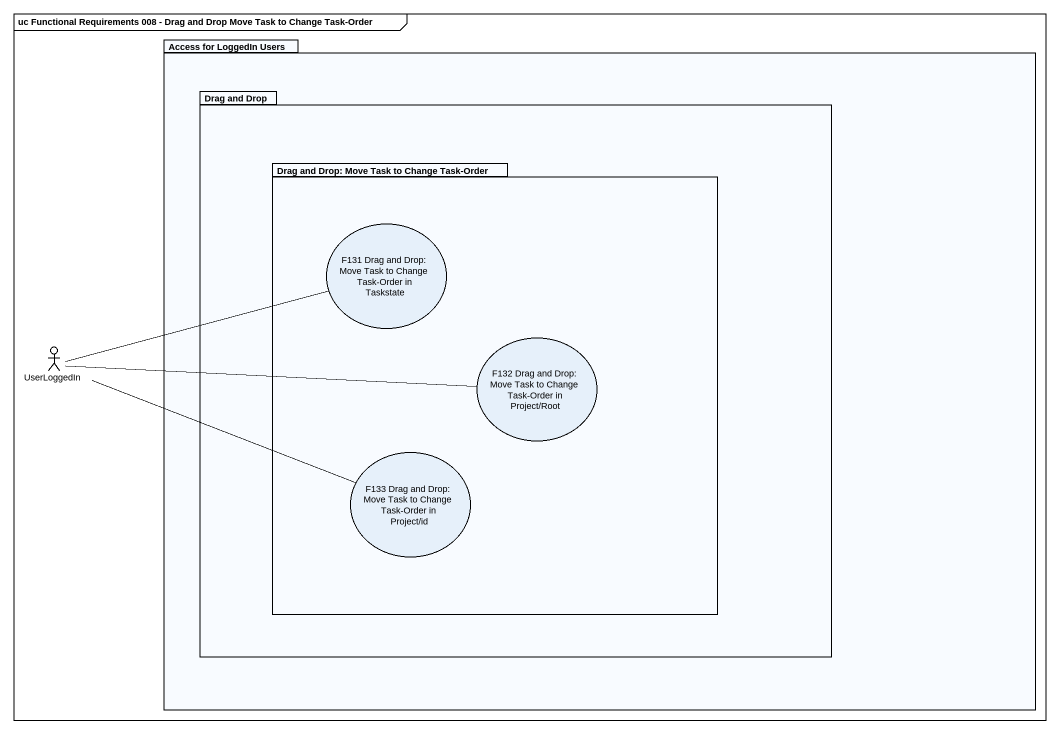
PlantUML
@startuml
mainframe uc Functional Requirements 008 - Drag and Drop Move Task to Change Task-Order
package "Access for LoggedIn Users" as Access_for_LoggedIn_Users {
  package "Drag and Drop" as Drag_and_Drop {
    package "Drag and Drop: Move Task to Change Task-Order" as Drag_and_Drop_Move_Task_to {
      usecase "F131 Drag and Drop: Move Task to Change Task-Order in Taskstate" as F131_Drag_and_Drop_Move
      usecase "F132 Drag and Drop: Move Task to Change Task-Order in Project/Root" as F132_Drag_and_Drop_Move
      usecase "F133 Drag and Drop: Move Task to Change Task-Order in Project/id" as F133_Drag_and_Drop_Move
    }
  }
}
actor UserLoggedIn
UserLoggedIn -right- F131_Drag_and_Drop_Move
UserLoggedIn -right- F132_Drag_and_Drop_Move
UserLoggedIn -right- F133_Drag_and_Drop_Move
@enduml
